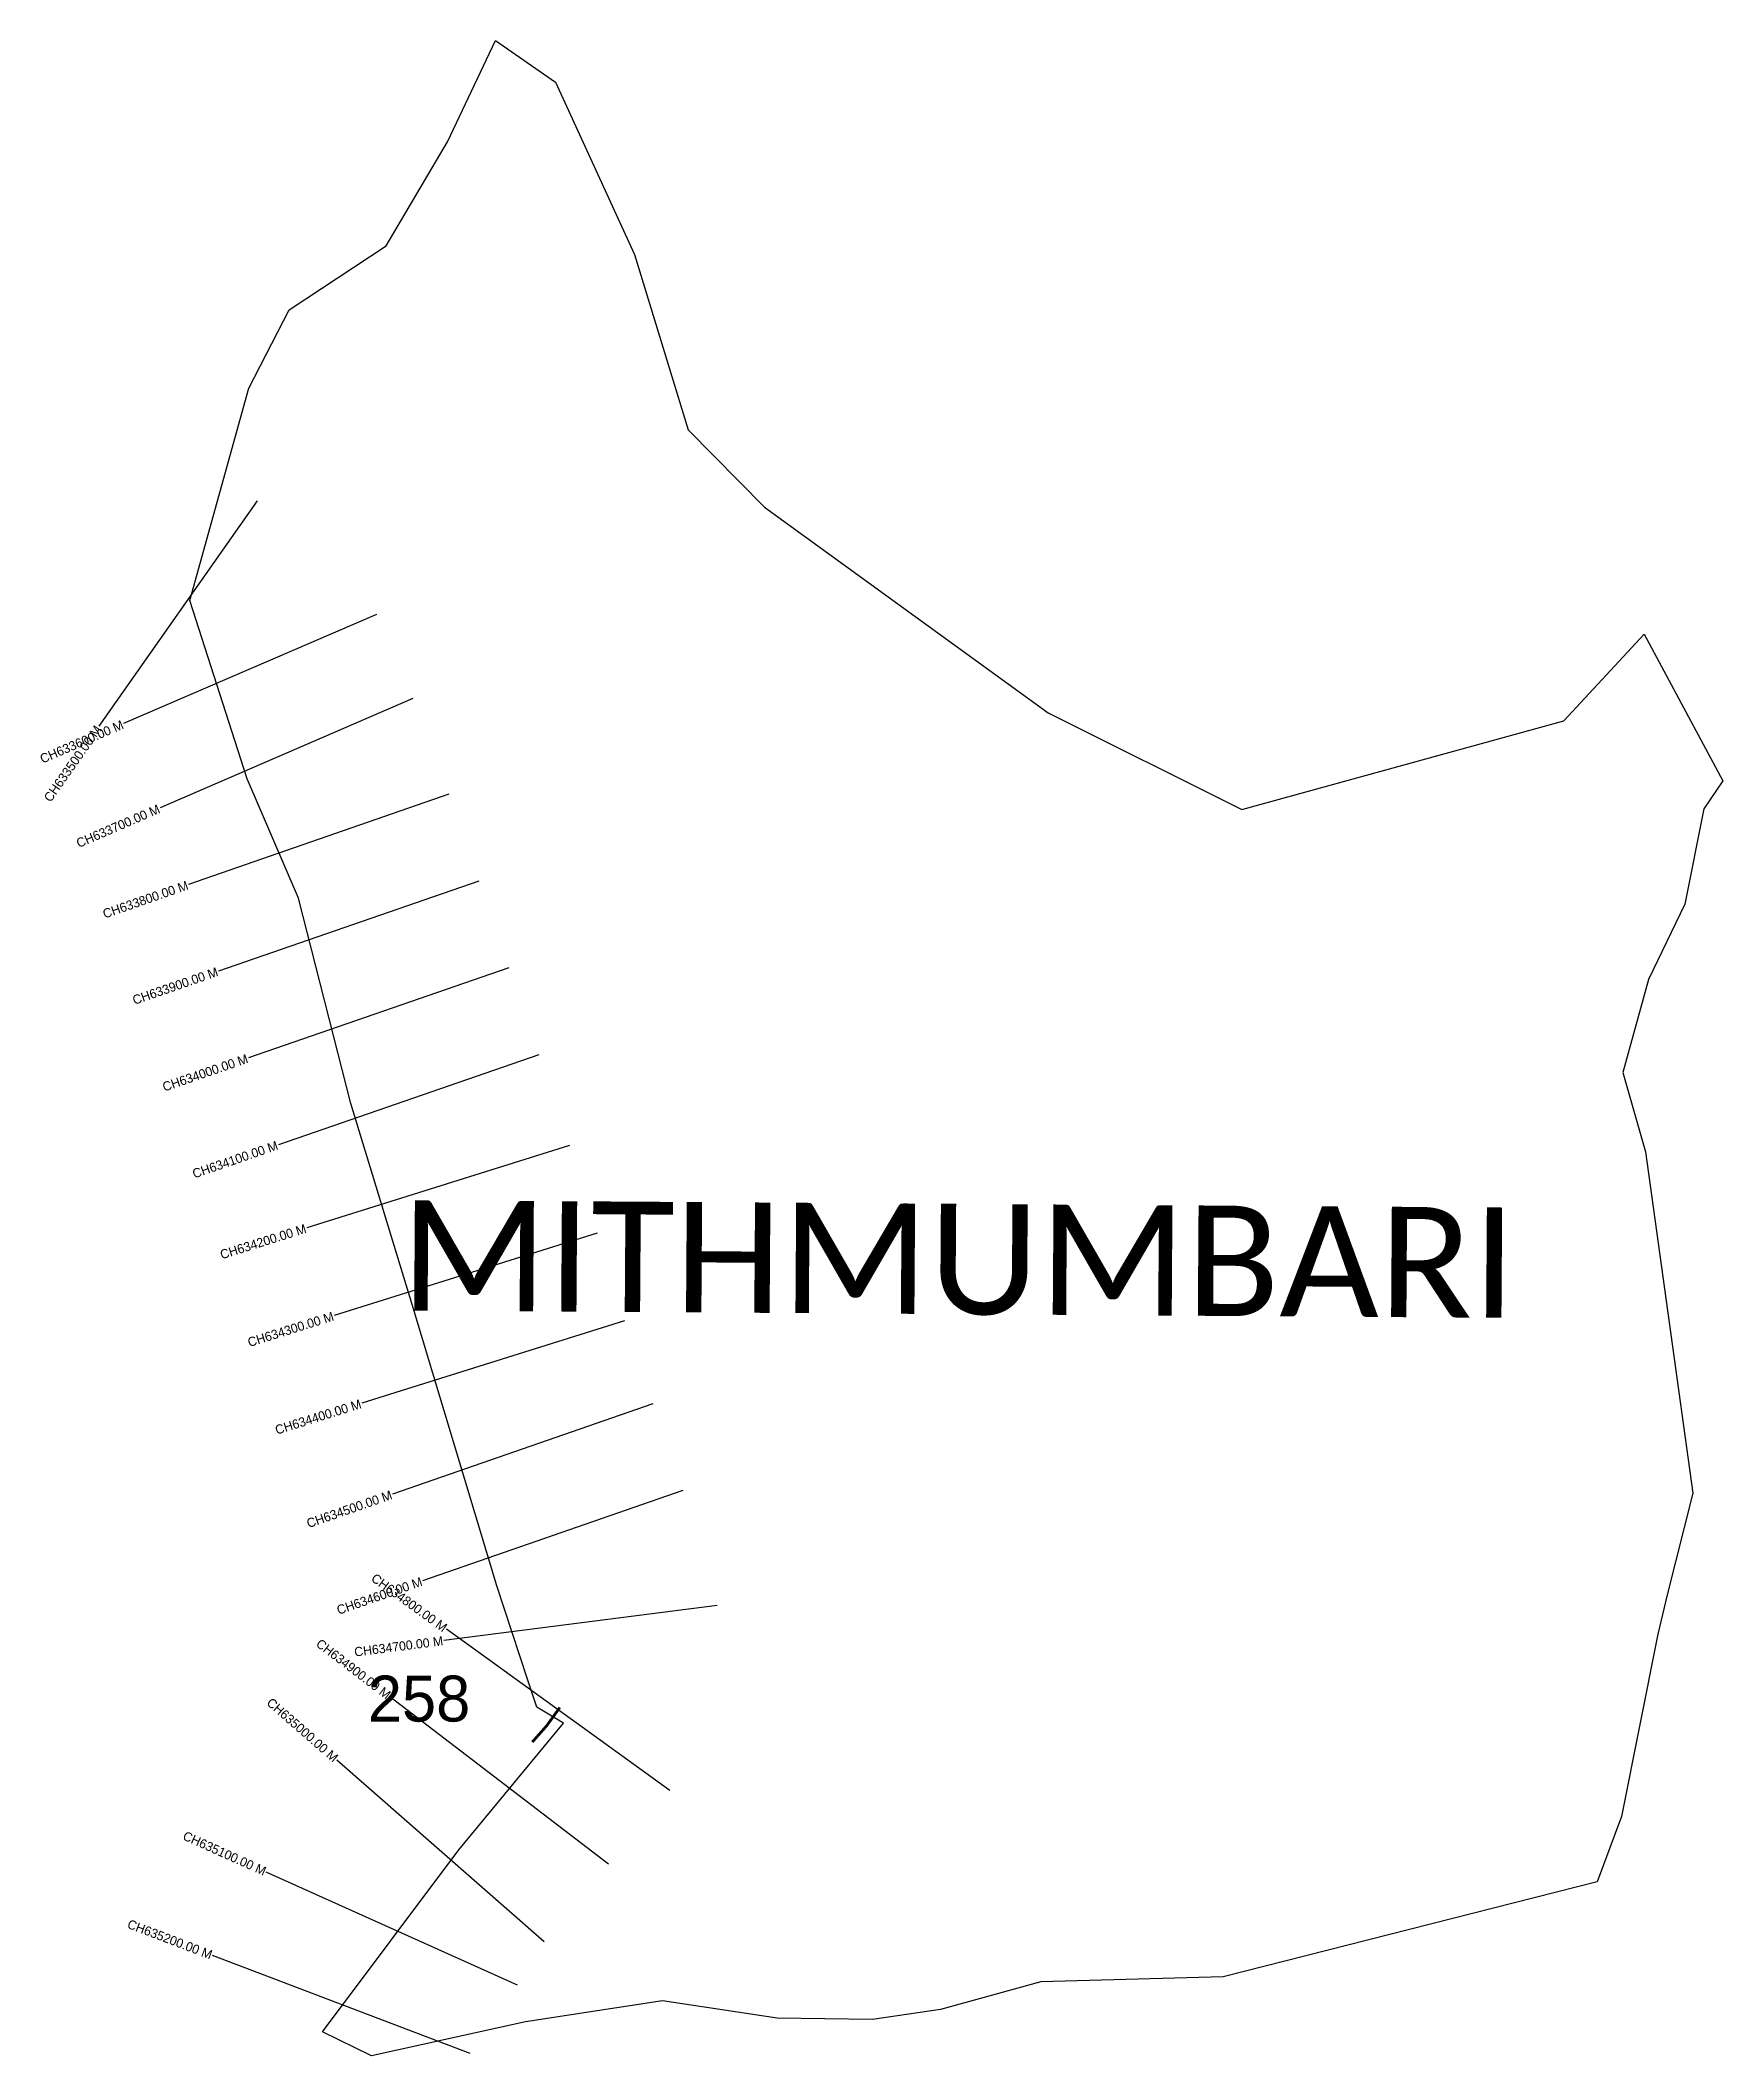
# Model space of a CAD drawing. Header units: metres. Extents: x 327494 to 329326, y 1807570 to 1809764.
import ezdxf
from ezdxf.enums import TextEntityAlignment as Align

# ---------------------------------------------------------------- set-up
doc = ezdxf.new("R2010")
doc.units = ezdxf.units.M
for name, color, linetype in [('ARTIFICIALLY PROTECTED', 4, 'Continuous'), ('CS', 134, 'Continuous'), ('CSMark', 6, 'Continuous'), ('VILLAGE NAME', 250, 'Continuous')]:
    doc.layers.add(name, color=color, linetype=linetype)

msp = doc.modelspace()

# ---------------------------------------------------------------- linework, layer by layer
at = {"color": 6}
msp.add_lwpolyline([(327764.7, 1809470.3), (327870.5, 1809540.1), (327937.4, 1809653.3), (327989.6, 1809763.8), (328054.7, 1809718.3), (328140.7, 1809530.5), (328199.2, 1809339.9), (328282.3, 1809255.5), (328591.1, 1809031.7), (328801.9, 1808926.6), (329152.7, 1809022.9), (329240.1, 1809117.3), (329325.6, 1808957.7), (329305.1, 1808927), (329284.5, 1808823.5), (329244.7, 1808741.5), (329216.7, 1808640.1), (329241.6, 1808553.8), (329292.9, 1808182.3), (329265.2, 1808071.6), (329255.1, 1808028.8), (329215.4, 1807830.2), (329188.9, 1807758.9), (328781.6, 1807655.6), (328583.3, 1807650.1), (328473.8, 1807619.9), (328400, 1807609.1), (328296.1, 1807610.7), (328171.4, 1807629.4), (328022.3, 1807606.5), (327854.5, 1807569.7), (327801, 1807595.6), (327949.5, 1807793.8), (328063.5, 1807931.6), (328034.6, 1807949.2), (328024.5, 1807979.7), (327990.8, 1808081.2), (327898.8, 1808387.7), (327831.9, 1808606.3), (327775, 1808829.8), (327719.2, 1808959.7), (327656.8, 1809153.9), (327720.9, 1809385.1), (327764.7, 1809470.3)], dxfattribs=at)
at = {"layer": 'ARTIFICIALLY PROTECTED', "const_width": 3, "flags": 128}
msp.add_lwpolyline([(328059.5, 1807948.8), (328045.4, 1807929.1), (328029.5, 1807911.1)], dxfattribs=at)
at = {"layer": 'CS'}
for p, q in [((327730.2, 1809262.5), (327557.7, 1809017)), ((327860, 1809138.9), (327584.6, 1809019.9)), ((327899.6, 1809047.1), (327624.3, 1808928.1)), ((327938.6, 1808943.3), (327655.3, 1808844.7)), ((327971.5, 1808848.4), (327687.9, 1808750.6)), ((328004.1, 1808753.9), (327720.5, 1808656)), ((328036.7, 1808659.3), (327753.1, 1808561.5)), ((328070.2, 1808560.7), (327784, 1808470.9)), ((328100.2, 1808465.3), (327813.9, 1808375.4)), ((328130.1, 1808369.9), (327843.9, 1808280)), ((328160.8, 1808279.4), (327877.3, 1808181.1)), ((328193.5, 1808184.9), (327910.1, 1808086.6)), ((328230.9, 1808059.8), (327933.4, 1808021.6)), ((328179.3, 1807858.3), (327936, 1808033.9)), ((328112.7, 1807778.3), (327874.4, 1807960.5)), ((328042.4, 1807693.8), (327816.7, 1807891.5)), ((328013.5, 1807646.4), (327739.9, 1807769.6)), ((327961.9, 1807572), (327681.5, 1807678.7))]:
    msp.add_line(p, q, dxfattribs=at)

# ---------------------------------------------------------------- texts
at = {"insert": (327850.5, 1807983.5), "char_height": 50, "attachment_point": 1}
msp.add_mtext_dynamic_manual_height_columns('258', width=84.374, gutter_width=1, heights=[74.2], dxfattribs=at)
at = {"layer": 'CSMark'}
for s, rotation, p in [('CH633600.00 M', 23.3725, (327583.7, 1809019.5)), ('CH633500.00 M', 54.9157, (327557.1, 1809016.2)), ('CH633700.00 M', 23.3725, (327623.3, 1808927.7)), ('CH633800.00 M', 19.1898, (327654.4, 1808844.4)), ('CH633900.00 M', 19.0333, (327686.9, 1808750.2)), ('CH634000.00 M', 19.0333, (327719.5, 1808655.7)), ('CH634100.00 M', 19.0333, (327752.1, 1808561.2)), ('CH634200.00 M', 17.4223, (327783, 1808470.6)), ('CH634300.00 M', 17.4223, (327813, 1808375.1)), ('CH634400.00 M', 17.4223, (327842.9, 1808279.7)), ('CH634500.00 M', 19.1327, (327876.4, 1808180.7)), ('CH634800.00 M', 324.1952, (327935.1, 1808034.4)), ('CH634600.00 M', 19.1327, (327909.2, 1808086.3)), ('CH634700.00 M', 7.2991, (327932.4, 1808021.5)), ('CH634900.00 M', 322.6002, (327873.6, 1807961.1)), ('CH635000.00 M', 318.7784, (327816, 1807892.2)), ('CH635100.00 M', 335.759, (327739, 1807770)), ('CH635200.00 M', 339.1615, (327680.5, 1807679.1))]:
    msp.add_text(s, height=10, rotation=rotation, dxfattribs=at).set_placement(p, align=Align.MIDDLE_RIGHT)
at = {"layer": 'VILLAGE NAME', "insert": (327886.5, 1808501.2), "char_height": 120.11, "attachment_point": 1, "rotation": 359.6139}
msp.add_mtext_dynamic_manual_height_columns('{\\fCalibri|b0|i0|c0|p34;MITHMUMBARI}', width=1185.224, gutter_width=600.6, heights=[0], dxfattribs=at)

doc.saveas('drawing.dxf')
